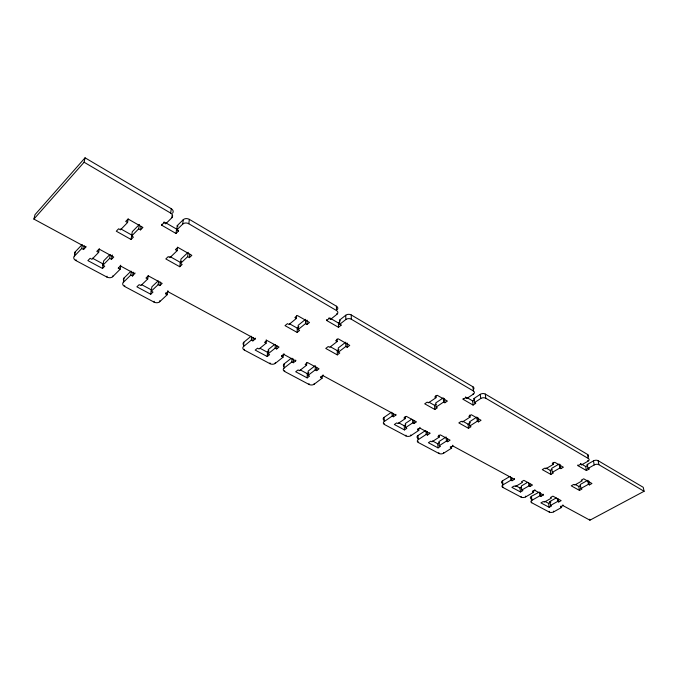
<?xml version="1.0" encoding="UTF-8"?>
<svg xmlns="http://www.w3.org/2000/svg" width="678" height="678" viewBox="0 0 678 678"><rect width="100%" height="100%" fill="white"/><g stroke="black" fill="none" stroke-linecap="round" stroke-linejoin="round"><path stroke-width="1.02" d="M341.009 324.516L341.017 325.321L338.475 327.321L326.61 320.465L326.61 319.66M291.023 358.45L284.192 363.849L284.057 368.103A3.737 2.398 1.8 0 0 284.641 371.485L309.041 384.451A3.678 2.331 0.6 0 0 314.202 384.18L322.075 378.231L320.669 377.468L323.05 375.671L323.05 374.866M320.669 377.468L320.669 376.671M322.075 378.231L322.084 375.841M315.262 366.476L315.236 369.883L316.66 370.654L316.685 367.256M314.202 384.18L314.211 383.384M306.651 362.645L306.609 365.196L299.498 370.705L298.057 369.934L295.701 371.756L307.185 377.9L307.253 373.654L308.812 372.451M307.185 377.9L309.541 376.095L308.117 375.332L308.176 371.086L315.27 365.628M309.041 384.451L309.049 383.655M305.583 319.296L305.515 323.609L307.024 324.465L307.092 320.16M296.456 315.838L296.396 318.423L288.989 324.482L287.464 323.626L285.014 325.635L297.15 332.423L297.252 328.127L298.879 326.804M297.15 332.423L299.608 330.449L298.1 329.601L298.193 325.296L304.761 319.965M291.989 358.213L291.887 361.942L293.354 362.73L295.727 360.874L295.744 360.069M293.354 362.73L293.447 359.001M251.114 336.178L243.851 342.229L243.58 346.526A3.848 2.509 3.8 0 0 244.334 350.068L269.946 363.679A3.78 2.441 2.5 0 0 275.234 363.4L283.057 357.179L281.573 356.374L283.938 354.492L283.963 353.687M284.641 371.485L284.667 370.688M281.573 356.374L281.599 355.569M283.057 357.179L283.15 354.238M266.259 339.788L266.098 343.221L259.047 348.992L257.521 348.178L255.191 350.094L267.259 356.543L269.598 354.662L268.098 353.857L275.166 348.145L275.302 344.712M275.234 363.4L275.268 362.594M275.166 348.145L276.666 348.958L276.802 345.526M269.946 363.679L269.98 362.874M268.098 353.857L268.285 349.577L274.556 344.492M267.259 356.543L267.454 352.272L269.005 351.009M251.555 336.576L251.352 340.068L252.886 340.898L255.242 338.949L255.284 338.144M252.886 340.898L253.089 337.407M244.334 350.068L244.385 349.263M177.585 247.182L177.153 250.691L169.949 257.623L168.195 256.631L165.813 258.928L179.789 266.751L182.179 264.488L180.441 263.513L180.967 259.132L188.162 252.275L187.662 256.657L189.399 257.648L189.798 254.14M329.144 317.635L329.152 318.44L330.644 319.304L336.898 314.329A3.949 2.704 -0.1 0 0 336.474 310.524L188.815 223.765L189.332 219.367A4.382 3.178 9.4 0 0 183.263 219.697L177.229 225.638L176.678 230.037L178.475 231.071L176.017 233.478L161.559 225.13L161.669 224.299M179.789 266.751L180.314 262.369L181.509 261.242M176.678 230.037L182.729 224.096L183.263 219.697M178.475 231.071L178.577 230.249M176.017 233.478L176.577 229.088L177.339 228.333M131.049 271.115L124.032 278.022L123.32 282.404A4.212 2.831 10.3 0 0 124.608 286.463L153.999 302.083A4.11 2.754 8.6 0 0 159.652 301.778L167.254 294.693L165.551 293.777L165.661 292.955M167.254 294.693L167.703 291.15M165.551 293.777L167.847 291.625L167.958 290.811M164.118 221.859L164 222.681L165.822 223.74L171.856 217.731L172.178 215.248M171.856 217.731A4.458 3.229 10.6 0 0 170.678 213.104L171.271 208.705L85.055 157.813L35.002 214.672L33.9 219.087L85.775 247.182L83.547 249.529L81.682 248.521L82.352 245.216M159.652 301.778L159.805 300.685M158.618 281.167L158.143 284.658L159.864 285.591L160.33 282.099M153.999 302.083L154.118 301.261M165.822 223.74L165.974 222.638M148.228 275.505L147.728 279.005L140.888 285.582L139.151 284.65L136.888 286.828L150.736 294.235L151.347 289.87L141.236 284.438M150.736 294.235L153.008 292.091L151.287 291.167L151.897 286.802L157.974 281.014M131.388 271.471L130.82 275.039L132.591 275.988L134.99 272.937M132.591 275.988L133.193 272.158M128.167 218.994L127.574 222.52L120.489 229.834L118.625 228.791L116.294 231.206L131.066 239.478L133.422 237.097L131.583 236.063L132.303 231.664L139.388 224.435L138.693 228.842L140.532 229.884L141.083 226.367M124.608 286.463L124.744 285.641M131.066 239.478L131.786 235.08L120.752 228.876M82.114 244.605L75.224 251.877L74.309 256.276A4.373 2.949 13 0 0 75.843 260.555L106.853 277.031A4.271 2.873 11.3 0 0 112.65 276.717L120.133 269.268L120.642 266.251M120.133 269.268L118.336 268.302L120.735 265.217M118.336 268.302L118.481 267.471M112.65 276.717L112.794 275.895M106.853 277.031L106.997 276.209M110.294 254.843L109.667 258.36L111.48 259.343L112.26 254.953M99.319 248.868L98.657 252.386L91.945 259.318L90.106 258.326L87.886 260.623L102.505 268.446L104.734 266.183L102.92 265.208L103.726 260.818L109.777 254.648M102.505 268.446L103.31 264.056L92.386 258.182M85.775 247.182L85.945 246.36M83.547 249.529L84.326 245.673M75.843 260.555L76.012 259.725M33.9 219.087L84.097 162.228L85.055 157.813M74.309 256.276L81.682 248.521M102.92 265.208L109.667 258.36M131.583 236.063L138.693 228.842M111.48 259.343L113.751 257.047L99.064 249.055L96.81 251.385L98.657 252.386M140.532 229.884L142.922 227.461L128.083 219.002L125.71 221.46L127.574 222.52M161.559 225.13L164 222.681M123.32 282.404L130.82 275.039M151.287 291.167L158.143 284.658M180.441 263.513L187.662 256.657M159.864 285.591L162.169 283.412L148.27 275.844L145.973 278.056L147.728 279.005M189.399 257.648L191.832 255.352L177.806 247.351L175.39 249.682L177.153 250.691M243.58 346.526L251.352 340.068M298.1 329.601L305.515 323.609M276.666 348.958L279.039 347.043L266.946 340.458L264.581 342.398L266.098 343.221M307.024 324.465L309.515 322.457L297.354 315.516L294.871 317.558L296.396 318.423M326.61 320.465L329.152 318.44M341.017 325.321L339.542 324.474L339.5 320.169L345.746 315.245A3.898 2.653 -0.8 0 1 351.246 314.948L472.939 386.782A3.602 2.246 -6 0 1 473.566 389.316M338.475 327.321L338.441 323.025L340.017 321.779M284.057 368.103L291.887 361.942M339.542 324.474L345.805 319.55A3.907 2.653 -0.8 0 1 351.331 319.253L473.397 390.977A3.61 2.246 -5.9 0 1 473.295 394.164L466.981 398.359L465.735 397.639L465.659 396.85M337.11 339L337.127 341.568L329.678 347.339L328.228 346.526L325.762 348.441L337.297 354.891L339.763 353.009L338.33 352.204L338.297 347.933L345.729 342.212M337.297 354.891L337.263 350.628L338.907 349.365M308.117 375.332L315.236 369.883M338.33 352.204L345.797 346.483L345.746 343.068M316.66 370.654L319.058 368.824L307.549 362.561L305.159 364.417L306.609 365.196M345.797 346.483L347.229 347.305L349.738 345.39L338.178 338.797L335.678 340.737L337.127 341.568M384.062 420.233A3.483 2.127 -2.5 0 1 384.079 417.368L391.494 412.241M418.673 428.852L418.775 430.403L410.826 435.691A3.449 2.059 -3.3 0 1 405.961 435.946L384.46 424.513A3.492 2.119 -2.5 0 1 384.248 421.521L392.189 416.063L392.028 412.673M392.189 416.063L393.477 416.758L395.876 415.106L395.833 414.326M405.063 416.597L405.181 418.673L397.994 423.564L396.723 422.886L394.342 424.504L404.469 429.92L406.851 428.318L405.588 427.64L405.351 423.496L411.732 419.19M435.988 397.723L428.471 402.834L427.199 402.122L424.708 403.817L434.852 409.487L437.344 407.817L436.081 407.114L435.742 402.935L443.243 397.867L443.598 402.046L444.861 402.766L447.387 401.071L437.234 395.282L434.717 397.003L435.988 397.723L435.818 395.63M404.469 429.92L404.232 425.776L405.817 424.708M434.852 409.487L434.522 405.325L436.174 404.207M405.588 427.64L412.783 422.801L412.588 419.69M436.081 407.114L443.598 402.046M412.783 422.801L414.046 423.479L416.462 421.86L406.325 416.343L403.91 417.987L405.181 418.673M418.775 430.403L417.529 429.733L419.936 428.132L419.885 427.352M475.532 402.342L475.651 403.385L473.083 405.071L463.167 399.35L465.735 397.639M418.063 438.403A3.407 2.034 -3.7 0 1 417.979 435.53L425.411 430.615M475.651 403.385L474.422 402.673L473.964 398.503L480.253 394.342A3.576 2.212 -6.4 0 1 485.295 394.079L587.631 454.489A3.356 1.881 -9 0 1 588.19 456.269M473.083 405.071L472.634 400.901L474.236 399.851M451.48 446.59L451.624 448.124L443.658 453.201A3.373 1.966 -4.3 0 1 438.903 453.446L418.334 442.514A3.415 2.026 -3.7 0 1 418.25 439.649L426.199 434.412L425.945 430.801M474.422 402.673L480.727 398.52A3.585 2.204 -6.3 0 1 485.787 398.257L588.377 458.531A3.365 1.881 -8.9 0 1 587.911 461.252L581.639 464.845L580.444 463.472M426.199 434.412L427.428 435.073L429.835 433.496L429.776 432.717M439.03 435.064L439.191 437.124L431.988 441.81L430.776 441.158L428.386 442.709L438.064 447.887L440.454 446.353L439.251 445.709L438.92 441.607L446.107 436.954M470.049 417.072L462.523 421.962L461.311 421.284L458.82 422.903L468.506 428.327L470.99 426.725L469.786 426.047L469.362 421.911L476.863 417.055L477.312 421.199L478.515 421.886L481.041 420.258L471.354 414.733L468.829 416.377L470.049 417.072L469.837 414.995M432.479 440.954L437.742 443.785L439.327 442.759M462.811 421.233L468.083 424.191L470.566 422.589M439.251 445.709L446.455 441.064L447.658 441.717L450.082 440.166L440.395 434.895L437.98 436.463L439.191 437.124M469.786 426.047L477.312 421.199M450.361 446.717L450.429 447.488L452.836 445.955L514.466 479.321L512.06 480.736L510.966 480.151L510.542 476.88M502.144 483.287A3.229 1.797 -6.2 0 1 502.508 480.829L509.949 476.422M533.332 490.601L533.578 492.355L525.628 496.906A3.204 1.746 -6.6 0 1 521.136 497.135L502.822 487.397A3.237 1.797 -6.2 0 1 503 484.838L510.966 480.151M553.333 464.388L545.832 468.761L544.756 468.151L542.264 469.608L550.875 474.422L553.358 472.99L552.29 472.388L551.655 468.362L559.13 464.015L559.782 468.049L560.859 468.659L563.367 467.201L554.774 462.303L552.256 463.769L553.333 464.388L553.011 462.362M527.56 482.372L521.28 486.024L521.823 490.016L522.891 490.592L520.509 491.974L511.882 487.363L514.271 485.965L515.356 486.55L522.552 482.346L521.475 481.761L523.891 480.346L532.501 485.041L530.086 486.44L529.018 485.855L528.594 482.855M515.67 485.668L519.975 487.982L521.56 487.058M545.951 467.981L550.248 470.396L551.892 469.439M521.823 490.016L529.018 485.855M552.29 472.388L559.782 468.049M532.416 491.033L532.518 491.779L534.925 490.406L543.358 494.974L540.959 496.33L539.908 495.762L539.434 492.533M577.893 464.939L578.029 465.693L580.58 464.227M531.205 499.271L531.128 498.771A3.17 1.72 -6.9 0 1 531.399 496.313L539.366 492.033M578.029 465.693L586.436 470.549L588.987 469.1L587.945 468.498L587.199 464.472L593.453 460.904A3.331 1.848 -9.2 0 1 598.098 460.667L643.227 487.304L644.1 491.27L589.928 520.187L562.986 505.602L562.867 504.856M581.639 464.845L581.504 464.083L585.707 466.523L587.606 465.439M561.409 506.237L561.604 507.475L553.672 511.856A3.144 1.67 -7.2 0 1 549.265 512.076L531.688 502.737A3.178 1.72 -6.8 0 1 531.959 500.279L539.908 495.762M587.945 468.498L594.208 464.939A3.339 1.848 -9.1 0 1 598.877 464.701L644.1 491.27M557.24 498.449L557.714 501.423L558.74 501.974L561.147 500.635L552.892 496.135L550.477 497.499L551.519 498.059L544.324 502.101L543.29 501.542L540.908 502.881L549.172 507.305L551.553 505.974L550.528 505.424L549.917 501.474L556.189 497.957M544.909 501.381L548.57 503.347L550.155 502.466M575.139 484.397L578.792 486.448L580.436 485.533M550.528 505.424L557.714 501.423M580.936 488.482L588.419 484.312L589.436 484.897L591.945 483.499L583.716 478.804L581.207 480.219L582.241 480.804L574.758 485.007L573.724 484.423L571.24 485.821L579.487 490.431L581.961 489.058L580.936 488.482L580.241 484.49L587.69 480.321L588.419 484.312M560.469 506.186L560.587 506.924L562.986 505.602M260.047 348.289L267.454 352.272M300.201 369.874L307.253 373.654M398.723 422.818L404.232 425.776M450.429 447.488L451.624 448.124M532.518 491.779L533.578 492.355M560.587 506.924L561.604 507.475M549.917 501.474L550.943 502.025M120.599 266.039L134.863 273.768M167.847 291.625L255.242 338.949M283.938 354.492L295.727 360.874M323.05 375.671L395.876 415.106M419.936 428.132L429.835 433.496M169.873 256.496L180.314 262.369M289.472 323.753L297.252 328.127M330.186 346.653L337.263 350.628M429.005 402.215L434.522 405.325M165.771 222.816L176.577 229.088M330.245 318.27L338.441 323.025M467.244 397.774L472.634 400.901M177.229 225.638L178.017 226.096M339.5 320.169L340.237 320.601M473.964 398.503L474.736 398.952M587.199 464.472L587.919 464.888M84.097 162.228L170.678 213.104M189.332 219.367L336.441 306.21A3.932 2.704 0 0 1 337.297 309.592M598.098 460.667L598.877 464.701M593.453 460.904L594.208 464.939M587.631 454.489L588.377 458.531M587.775 460.489L587.911 461.252M588.801 468.091L588.987 469.1M588.716 480.897L589.436 484.897M585.707 466.523L586.436 470.549M589.75 519.204L589.928 520.187M578.792 486.448L579.487 490.431M560.189 464.625L560.859 468.659M558.265 499.008L558.74 501.974M550.248 470.396L550.875 474.422M553.553 511.119L553.672 511.856M548.57 503.347L549.172 507.305M549.155 511.339L549.265 512.076M543.248 494.22L543.358 494.974M540.408 492.601L540.959 496.33M534.815 489.652L534.925 490.406M529.662 483.431L530.086 486.44M531.399 496.313L531.959 500.279M531.586 501.991L531.688 502.737M525.526 496.152L525.628 496.906M519.975 487.982L520.509 491.974M521.035 496.381L521.136 497.135M514.365 478.566L514.466 479.321M511.67 477.719L512.06 480.736M502.508 480.829L503 484.838M502.483 484.643L502.542 485.143M502.601 485.643L502.822 487.397M485.295 394.079L485.787 398.257M480.253 394.342L480.727 398.52M478.058 417.741L478.515 421.886M472.939 386.782L473.397 390.977M473.21 393.376L473.295 394.164M466.905 397.579L466.981 398.359M468.083 424.191L468.506 428.327M463.091 398.562L463.167 399.35M452.768 445.183L452.836 445.955M444.497 398.588L444.861 402.766M447.395 438.641L447.658 441.717M446.192 437.98L446.455 441.064M443.59 452.429L443.658 453.201M438.844 452.675L438.903 453.446M437.742 443.785L438.064 447.887M427.174 431.462L427.428 435.073M417.479 428.954L417.529 429.733M417.979 435.53L418.25 439.649M418.284 441.742L418.334 442.514M413.843 420.368L414.046 423.479M410.775 434.92L410.826 435.691M405.919 435.166L405.961 435.946M393.308 413.368L393.477 416.758M384.079 417.368L384.248 421.521M384.426 423.733L384.46 424.513M351.246 314.948L351.331 319.253M347.161 343.026L347.229 347.305M345.746 315.245L345.805 319.55M336.89 313.524L336.898 314.329M336.441 306.21L336.474 310.524M330.644 318.228L330.644 319.304M171.271 208.705A4.441 3.229 10.7 0 1 172.551 213.206M74.902 254.394A4.365 2.949 13.1 0 1 75.224 251.877M182.729 224.096A4.39 3.178 9.3 0 1 188.815 223.765M123.76 280.709A4.195 2.831 10.4 0 1 124.032 278.022M243.639 345.051A3.831 2.517 3.8 0 1 243.851 342.229M283.701 366.315A3.729 2.407 1.8 0 1 284.192 363.849"/></g></svg>
